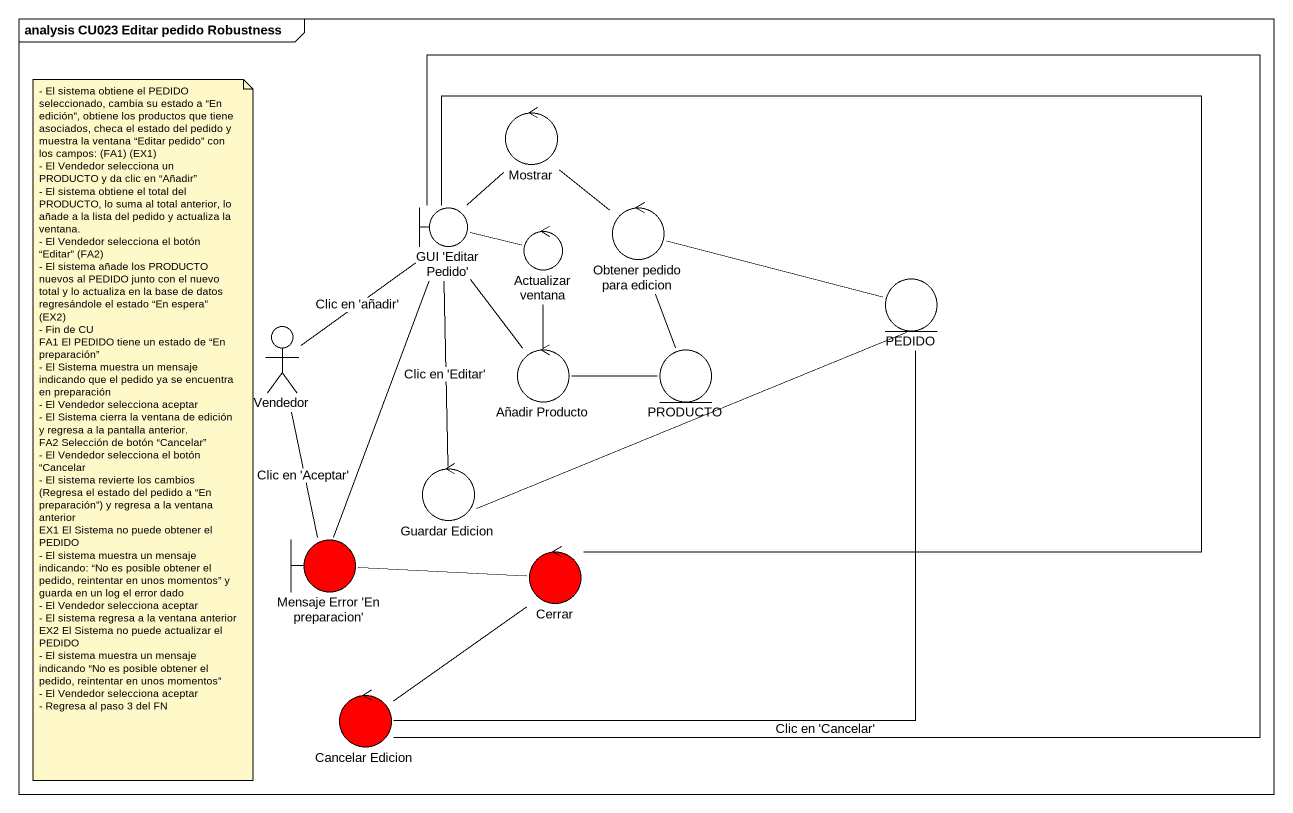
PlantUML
@startuml
mainframe analysis CU023 Editar pedido Robustness
control Mostrar
boundary "GUI 'Editar Pedido'" as GUI_Editar_Pedido
control "Actualizar ventana" as Actualizar_ventana
control "Obtener pedido para edicion" as Obtener_pedido_para_edicion
entity PEDIDO
actor Vendedor
control "Añadir Producto" as Añadir_Producto
entity PRODUCTO
control "Guardar Edicion" as Guardar_Edicion
boundary "Mensaje Error 'En preparacion'" as Mensaje_Error_En_preparacion #FF0000
control Cerrar #FF0000
control "Cancelar Edicion" as Cancelar_Edicion #FF0000
Mostrar -- GUI_Editar_Pedido
GUI_Editar_Pedido -- Añadir_Producto
GUI_Editar_Pedido -- Guardar_Edicion : Clic en 'Editar'
GUI_Editar_Pedido -- Mensaje_Error_En_preparacion
GUI_Editar_Pedido -- Cancelar_Edicion : Clic en 'Cancelar'
Actualizar_ventana -left- GUI_Editar_Pedido
Obtener_pedido_para_edicion -up- Mostrar
Obtener_pedido_para_edicion -right- PEDIDO
Obtener_pedido_para_edicion -- PRODUCTO
Vendedor -up- GUI_Editar_Pedido : Clic en 'añadir'
Vendedor -- Mensaje_Error_En_preparacion : Clic en 'Aceptar'
Añadir_Producto -up- Actualizar_ventana
Añadir_Producto -right- PRODUCTO
Guardar_Edicion -right- PEDIDO
Mensaje_Error_En_preparacion -right- Cerrar
Cerrar -up- GUI_Editar_Pedido
Cancelar_Edicion -up- PEDIDO
Cancelar_Edicion -up- Cerrar
note as N1
  - El sistema obtiene el PEDIDO seleccionado, cambia su estado a “En edición”, obtiene los productos que tiene asociados, checa el estado del pedido y muestra la ventana “Editar pedido” con los campos: (FA1) (EX1)
  - El Vendedor selecciona un PRODUCTO y da clic en “Añadir”
  - El sistema obtiene el total del PRODUCTO, lo suma al total anterior, lo añade a la lista del pedido y actualiza la ventana.
  - El Vendedor selecciona el botón “Editar” (FA2)
  - El sistema añade los PRODUCTO nuevos al PEDIDO junto con el nuevo total y lo actualiza en la base de datos regresándole el estado “En espera” (EX2)
  - Fin de CU
  FA1 El PEDIDO tiene un estado de “En preparación”
  - El Sistema muestra un mensaje indicando que el pedido ya se encuentra en preparación
  - El Vendedor selecciona aceptar
  - El Sistema cierra la ventana de edición y regresa a la pantalla anterior.
  FA2 Selección de botón “Cancelar”
  - El Vendedor selecciona el botón “Cancelar
  - El sistema revierte los cambios (Regresa el estado del pedido a “En preparación”) y regresa a la ventana anterior
  EX1 El Sistema no puede obtener el PEDIDO
  - El sistema muestra un mensaje indicando: “No es posible obtener el pedido, reintentar en unos momentos” y guarda en un log el error dado
  - El Vendedor selecciona aceptar
  - El sistema regresa a la ventana anterior
  EX2 El Sistema no puede actualizar el PEDIDO
  - El sistema muestra un mensaje indicando “No es posible obtener el pedido, reintentar en unos momentos”
  - El Vendedor selecciona aceptar
  - Regresa al paso 3 del FN
end note
@enduml
